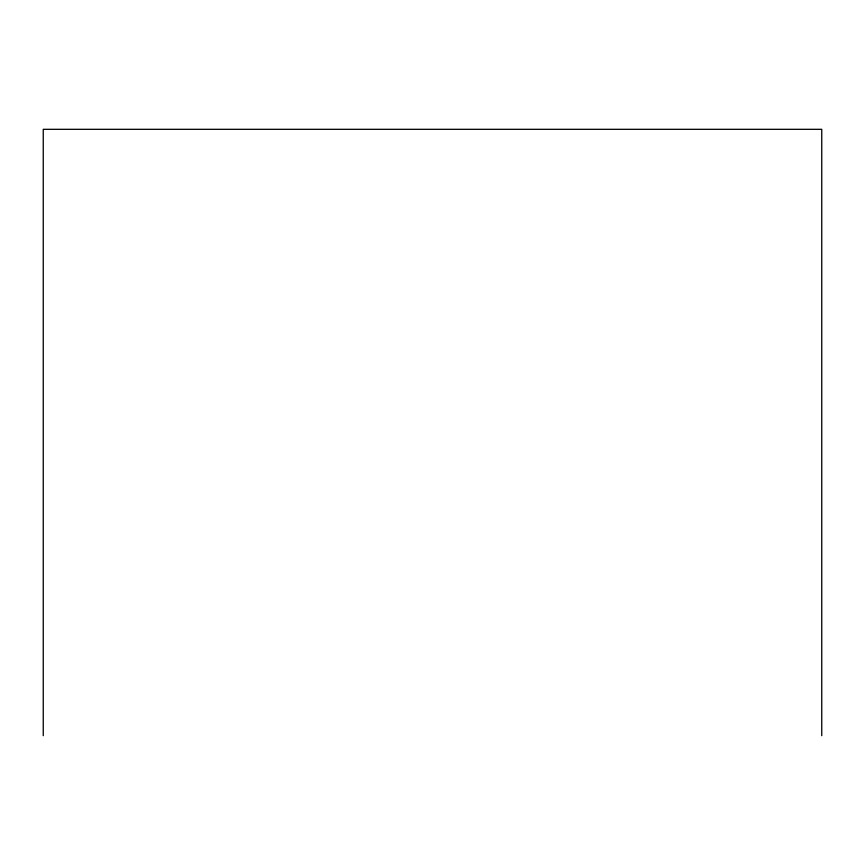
<?xml version="1.0" encoding="UTF-8"?>
<svg xmlns="http://www.w3.org/2000/svg" width="865" height="865" viewBox="0 0 865 865"><rect width="100%" height="100%" fill="white"/><g stroke="black" fill="none" stroke-linecap="round" stroke-linejoin="round"><path stroke-width="1.3" d="M821.75 735.683L821.75 129.317L43.25 129.317L43.25 735.683"/></g></svg>
